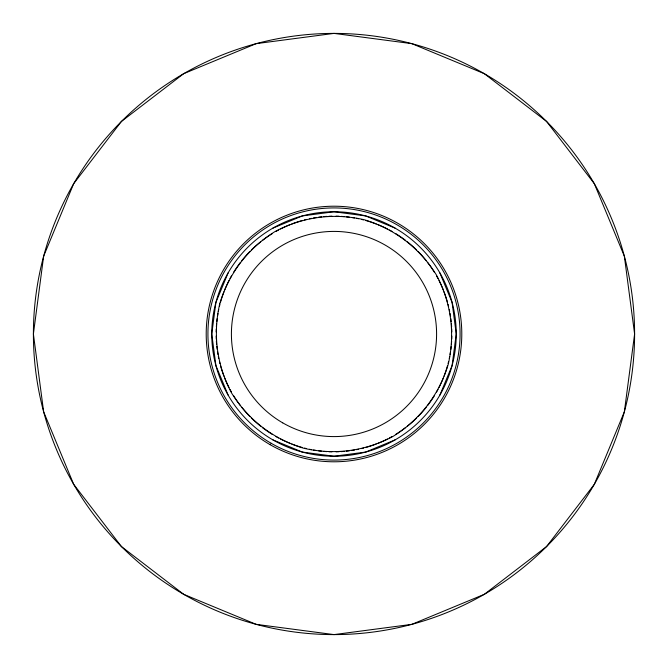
<?xml version="1.0" encoding="UTF-8"?>
<svg xmlns="http://www.w3.org/2000/svg" width="668" height="668" viewBox="0 0 668 668"><rect width="100%" height="100%" fill="white"/><g stroke="black" fill="none" stroke-linecap="round" stroke-linejoin="round"><path stroke-width="1" d="M228.13 272.878L215.923 302.362L211.756 334L215.923 365.638L228.13 395.122M439.87 395.122L452.077 365.638L456.244 334L452.077 302.362L439.87 272.878M395.122 439.87L365.638 452.077L334 456.244L302.362 452.077L272.878 439.87A122.244 122.244 0 0 1 272.878 228.13L302.362 215.923L334 211.756L365.638 215.923L395.122 228.13M451.827 336.037A117.844 117.844 0 0 1 451.727 339.11M451.626 341.164A117.844 117.844 0 0 1 451.393 344.245M451.201 346.3A117.844 117.844 0 0 1 450.833 349.381M450.541 351.426A117.844 117.844 0 0 1 450.048 354.491M449.673 356.52A117.844 117.844 0 0 1 449.255 358.532M448.579 361.53A117.844 117.844 0 0 1 448.086 363.517M447.56 365.479A117.844 117.844 0 0 1 444.02 376.218M443.26 378.138A117.844 117.844 0 0 1 438.985 387.532M438.033 389.352A117.844 117.844 0 0 1 436.555 392.041M434.492 395.548A117.844 117.844 0 0 1 427.487 405.735M426.217 407.363A117.844 117.844 0 0 1 418.043 416.607M416.607 418.043A117.844 117.844 0 0 1 407.363 426.217M405.735 427.487A117.844 117.844 0 0 1 395.548 434.492M392.041 436.555A117.844 117.844 0 0 1 389.352 438.033M387.532 438.985A117.844 117.844 0 0 1 378.138 443.26M376.218 444.02A117.844 117.844 0 0 1 365.479 447.56M363.517 448.086A117.844 117.844 0 0 1 361.53 448.579M358.532 449.255A117.844 117.844 0 0 1 356.52 449.673M354.491 450.048A117.844 117.844 0 0 1 351.426 450.541M349.381 450.833A117.844 117.844 0 0 1 346.3 451.201M344.245 451.393A117.844 117.844 0 0 1 341.164 451.626M339.11 451.727A117.844 117.844 0 0 1 336.037 451.827M331.963 451.827A117.844 117.844 0 0 1 328.89 451.727M326.836 451.626A117.844 117.844 0 0 1 323.755 451.393M321.7 451.201A117.844 117.844 0 0 1 318.619 450.833M316.574 450.541A117.844 117.844 0 0 1 313.509 450.048M311.48 449.673A117.844 117.844 0 0 1 309.468 449.255M306.47 448.579A117.844 117.844 0 0 1 304.483 448.086M302.52 447.56A117.844 117.844 0 0 1 291.782 444.02M289.862 443.26A117.844 117.844 0 0 1 280.468 438.985M278.648 438.033A117.844 117.844 0 0 1 275.959 436.555M272.452 434.492A117.844 117.844 0 0 1 262.265 427.487M260.637 426.217A117.844 117.844 0 0 1 251.393 418.043M249.957 416.607A117.844 117.844 0 0 1 241.783 407.363M240.513 405.735A117.844 117.844 0 0 1 233.508 395.548M231.445 392.041A117.844 117.844 0 0 1 229.967 389.352M229.015 387.532A117.844 117.844 0 0 1 224.74 378.138M223.98 376.218A117.844 117.844 0 0 1 220.44 365.479M219.914 363.517A117.844 117.844 0 0 1 219.421 361.53M218.745 358.532A117.844 117.844 0 0 1 218.327 356.52M217.952 354.491A117.844 117.844 0 0 1 217.459 351.426M217.167 349.381A117.844 117.844 0 0 1 216.799 346.3M216.607 344.245A117.844 117.844 0 0 1 216.374 341.164M216.273 339.11A117.844 117.844 0 0 1 216.173 336.037M216.173 331.963A117.844 117.844 0 0 1 216.273 328.89M216.374 326.836A117.844 117.844 0 0 1 216.607 323.755M216.799 321.7A117.844 117.844 0 0 1 217.167 318.619M217.459 316.574A117.844 117.844 0 0 1 217.952 313.509M218.327 311.48A117.844 117.844 0 0 1 218.745 309.468M219.421 306.47A117.844 117.844 0 0 1 219.914 304.483M220.44 302.52A117.844 117.844 0 0 1 223.98 291.782M224.74 289.862A117.844 117.844 0 0 1 229.015 280.468M229.967 278.648A117.844 117.844 0 0 1 231.445 275.959M233.508 272.452A117.844 117.844 0 0 1 240.513 262.265M241.783 260.637A117.844 117.844 0 0 1 249.957 251.393M251.393 249.957A117.844 117.844 0 0 1 260.637 241.783M262.265 240.513A117.844 117.844 0 0 1 272.452 233.508M275.959 231.445A117.844 117.844 0 0 1 278.648 229.967M280.468 229.015A117.844 117.844 0 0 1 289.862 224.74M291.782 223.98A117.844 117.844 0 0 1 302.52 220.44M304.483 219.914A117.844 117.844 0 0 1 306.47 219.421M309.468 218.745A117.844 117.844 0 0 1 311.48 218.327M313.509 217.952A117.844 117.844 0 0 1 316.574 217.459M318.619 217.167A117.844 117.844 0 0 1 321.7 216.799M323.755 216.607A117.844 117.844 0 0 1 326.836 216.374M328.89 216.273A117.844 117.844 0 0 1 331.963 216.173M336.037 216.173A117.844 117.844 0 0 1 339.11 216.273M341.164 216.374A117.844 117.844 0 0 1 344.245 216.607M346.3 216.799A117.844 117.844 0 0 1 349.381 217.167M351.426 217.459A117.844 117.844 0 0 1 354.491 217.952M356.52 218.327A117.844 117.844 0 0 1 358.532 218.745M361.53 219.421A117.844 117.844 0 0 1 363.517 219.914M365.479 220.44A117.844 117.844 0 0 1 376.218 223.98M378.138 224.74A117.844 117.844 0 0 1 387.532 229.015M389.352 229.967A117.844 117.844 0 0 1 392.041 231.445M395.548 233.508A117.844 117.844 0 0 1 405.735 240.513M407.363 241.783A117.844 117.844 0 0 1 416.607 249.957M418.043 251.393A117.844 117.844 0 0 1 426.217 260.637M427.487 262.265A117.844 117.844 0 0 1 434.492 272.452M436.555 275.959A117.844 117.844 0 0 1 438.033 278.648M438.985 280.468A117.844 117.844 0 0 1 443.26 289.862M444.02 291.782A117.844 117.844 0 0 1 447.56 302.52M448.086 304.483A117.844 117.844 0 0 1 448.579 306.47M449.255 309.468A117.844 117.844 0 0 1 449.673 311.48M450.048 313.509A117.844 117.844 0 0 1 450.541 316.574M450.833 318.619A117.844 117.844 0 0 1 451.201 321.7M451.393 323.755A117.844 117.844 0 0 1 451.626 326.836M451.727 328.89A117.844 117.844 0 0 1 451.827 331.963M272.878 439.87A122.244 122.244 0 0 0 456.244 334A122.244 122.244 0 0 0 272.878 228.13M43.645 256.203L33.4 334L43.645 411.797L73.672 484.3L121.442 546.558L183.7 594.328L256.203 624.355L334 634.6L411.797 624.355L484.3 594.328L546.558 546.558L594.328 484.3L624.355 411.797L634.6 334L624.355 256.203L594.328 183.7L546.558 121.442L484.3 73.672L411.797 43.645L334 33.4L256.203 43.645L183.7 73.672L121.442 121.442L73.672 183.7L43.645 256.203M219.83 303.406C212.666 334.175 216.749 365.237 231.637 393.101C248.321 419.921 273.179 438.993 303.406 448.17C334.175 455.334 365.237 451.251 393.101 436.363C419.921 419.679 438.993 394.821 448.17 364.594C455.334 333.825 451.251 302.763 436.363 274.899C419.679 248.079 394.821 229.007 364.594 219.83C333.825 212.666 302.763 216.749 274.899 231.637C248.079 248.321 229.007 273.179 219.83 303.406M183.7 594.328A300.6 300.6 0 0 0 634.6 334A300.6 300.6 0 0 0 183.7 73.672A300.6 300.6 0 0 0 183.7 594.328M270.966 443.185A126.077 126.077 0 0 0 460.077 334A126.077 126.077 0 0 0 270.966 224.815A126.077 126.077 0 0 0 270.966 443.185M270.106 444.671A127.788 127.788 0 0 0 461.788 334A127.788 127.788 0 0 0 270.106 223.329A127.788 127.788 0 0 0 270.106 444.671M282.706 422.844A102.588 102.588 0 0 0 436.588 334A102.588 102.588 0 0 0 282.706 245.156A102.588 102.588 0 0 0 282.706 422.844"/></g></svg>
